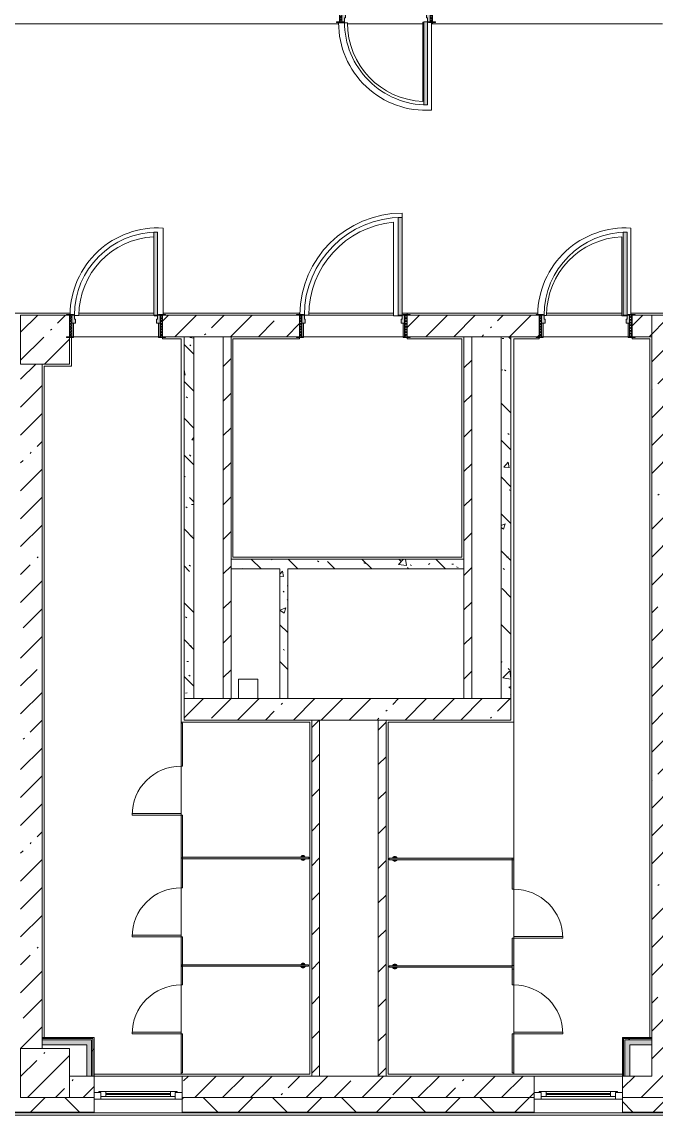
# Model space of a CAD drawing. Header units: millimetres. Extents: x 81671 to 282875, y -8553 to 29000.
# Drawn here: x 213182 to 219664, y -280 to 10900 of the extents above; entities that cross this region are included whole.
import ezdxf

# ---------------------------------------------------------------- set-up
doc = ezdxf.new("R2010")
doc.units = ezdxf.units.MM
for name, color, linetype, lineweight, true_color in [('A-DOOR-5', 7, 'Continuous', 5, 0xe2e2e2), ('A-DOOR-6', 7, 'Continuous', 5, 0xaaaaaa), ('A-DOOR-FRAM-3', 7, 'Continuous', 5, 0xe2e2e2), ('A-DOOR-FRAM-4', 7, 'Continuous', 5, 0xaaaaaa), ('A-FLOR-3', 7, 'Continuous', 5, 0xaaaaaa), ('A-GENM-9', 7, 'Continuous', 5, 0xe2ddcd), ('I-WALL-3', 7, 'Continuous', 5, 0xe7e7e7), ('I-WALL-4', 7, 'Continuous', 9, 0xe7e7e7), ('I-WALL-7', 7, 'Continuous', 5, 0x787878)]:
    doc.layers.add(name, color=color, linetype=linetype, lineweight=lineweight, true_color=true_color)
for name, color, linetype, lineweight in [('A-DOOR-7', 7, 'Continuous', 5), ('A-GENM-8', 7, 'Continuous', 5), ('A-GLAZ-3', 7, 'Continuous', 5), ('A-WALL', 7, 'Continuous', 9), ('A-WALL-4', 7, 'Continuous', 5), ('I-WALL-5', 7, 'Continuous', 5), ('S-COLS-2', 7, 'Continuous', 5)]:
    doc.layers.add(name, color=color, linetype=linetype, lineweight=lineweight)
pattern_1 = [(45, (147759.1, 0), (-285.1231, 285.1231), []), (45, (148044.2, 0), (-285.1231, 285.1231), [504.031, -100.806, 16.764, -84.042])]
pattern_2 = [(45, (147759.1, 0), (-176.7767, 176.7767), [])]
pattern_3 = [(135, (147759.1, 0), (-377.1708, -377.1708), [533.4, -88.9, 17.78, -88.9]), (135, (147759.1, 376.94), (-377.1708, -377.1708), []), (50, (147759.1, 0), (637.6445, -55.7866), [66.675, -733.425]), (355, (147759.1, 0), (-123.3494, 668.699), [53.34, -586.74]), (100.451, (147812.23, -4.65), (514.299, 612.908), [56.665, -623.315]), (46.184, (147759.1, 177.8), (948.7764, -147.15), [100.012, -1100.137]), (96.636, (147838.2, 165.5), (830.909, 865.997), [84.998, -934.973]), (351.184, (147759.1, 177.8), (830.918, 865.988), [80.01, -880.11]), (21, (147848, 133.35), (530.6506, -357.9283), [66.675, -733.425]), (326, (147848, 133.35), (216.308, 644.6585), [53.34, -586.74]), (71.451, (147892.2, 103.5), (746.9596, 286.7243), [56.665, -623.315]), (37.5, (147759.1, 0), (10.8105, 295.9426), [16.764, -562.864, 16.764, -578.866, -588.962]), (37.5, (147759.1, 0), (10.8105, 295.9426), [-1175.258, 16.764, -572.198]), (7.5, (147759.1, 0), (233.8692, 350.6318), [16.764, -322.834, 16.764, -549.529, -224.472]), (7.5, (147759.1, 0), (233.8692, 350.6318), [-905.891, 16.764, -207.708]), (327.5, (147560.85, 0), (474.5678, -20.0513), [16.764, -205.486, 16.764, -676.656, -920.115]), (327.5, (147560.85, 0), (474.5678, -20.0513), [-915.67, 16.764, -903.351]), (317.5, (147471.95, 0), (518.4522, 88.9934), [16.764, -272.161, 16.764, -443.738, -653.415]), (317.5, (147471.95, 0), (518.4522, 88.9934), [-749.427, 16.764, -636.651])]
pattern_4 = [(135, (1826.41, 174.685), (-14.14214, -14.14214), []), (225, (1826.41, 174.685), (14.14214, -14.14214), [])]
pattern_5 = [(45, (-296.384, 174.685), (-14.1421, 14.1421), []), (135, (-296.384, 174.685), (-14.1421, -14.1421), [])]
pattern_6 = [(45, (147759.1, 0), (-530.33, 530.33), []), (135, (147759.1, 0), (-530.33, -530.33), [])]

# ---------------------------------------------------------------- blocks, each defined once
blk = doc.blocks.new('BSC_Колонна _Прямоугольная - 500х500-V58-1_4_3_птичка')
at = {"layer": 'S-COLS-2'}
h = blk.add_hatch(dxfattribs=at)
h.set_pattern_fill('FP_112', color=256, style=0, pattern_type=2)
h.set_pattern_definition([(45, (-65660, -150), (-285.1231, 285.1231), []), (45, (-65374.88, -150), (-285.1231, 285.1231), [504.031, -100.806, 16.764, -84.042])])
h.paths.add_polyline_path([(250, -250), (250, 250), (-250, 250), (-250, -250)])
for p, q in [((250, 250), (-250, 250)), ((-250, 250), (-250, -250)), ((250, -250), (250, 250)), ((-250, -250), (250, -250))]:
    blk.add_line(p, q, dxfattribs=at)
blk = doc.blocks.new('BSC_Колонна _Прямоугольная - 500х500-V61-1_4_3_птичка')
at = {"layer": 'S-COLS-2'}
h = blk.add_hatch(dxfattribs=at)
h.set_pattern_fill('FP_115', color=256, style=0, pattern_type=2)
h.set_pattern_definition([(45, (-65660, -7650), (-285.1231, 285.1231), []), (45, (-65374.88, -7650), (-285.1231, 285.1231), [504.031, -100.806, 16.764, -84.042])])
h.paths.add_polyline_path([(-30, -250), (250, -250), (250, 22), (220, 22), (220, 30), (250, 30), (250, 250), (-250, 250), (-250, -250)])
for p, q in [((220, 250), (-250, 250)), ((-250, 250), (-250, -250)), ((250, -250), (250, 22)), ((-250, -250), (250, -250))]:
    blk.add_line(p, q, dxfattribs=at)
blk = doc.blocks.new('120_Окно_СКБ_1Ст - 120_Окно_СКБ_1Ст 900х2500_h_-20664874-1_4_3_птичка')
at = {"layer": 'A-GLAZ-3'}
for p, q in [((-450, -127), (-450, -57)), ((-450, -57), (-380, -57)), ((450, -57), (-450, -57)), ((-380, -57), (-380, -127)), ((380, -87), (-380, -87)), ((-380, -87), (-380, -127)), ((-330, -137), (-330, -87)), ((-330, -107), (330, -107)), ((330, -137), (330, -87)), ((380, -127), (380, -57)), ((380, -57), (450, -57)), ((380, -127), (380, -87)), ((450, -57), (450, -127)), ((-380, -127), (-450, -127)), ((-450, -127), (-400, -127)), ((-380, -127), (-400, -127)), ((-400, -127), (-400, -137)), ((-400, -137), (400, -137)), ((400, -137), (-400, -137)), ((330, -117), (-330, -117)), ((450, -127), (380, -127)), ((400, -127), (380, -127)), ((400, -127), (450, -127)), ((400, -137), (400, -127))]:
    blk.add_line(p, q, dxfattribs=at)
blk = doc.blocks.new('110_Дверь_СКБ_1Ст_Внутренняя1 - Д-17д _Д-9_ 950x2100h_ПУИ_ С_У персонала-24300662-1_4_3_птичка')
at = {"layer": 'A-DOOR-5'}
h = blk.add_hatch(color=256, dxfattribs=at)
h.paths.add_polyline_path([(462, 100), (437, 100), (437, 60), (427, 60), (427, 20), (462, 20)])
h.paths.add_polyline_path([(-423, 100), (-438, 100), (-438, 20), (-403, 20), (-403, 60), (-413, 60), (-413, 100)])
at = {"layer": 'A-DOOR-6'}
h = blk.add_hatch(dxfattribs=at)
h.set_pattern_fill('FP_6', color=256, style=0, pattern_type=2)
h.set_pattern_definition([(135, (1826.41, 164.685), (-14.14214, -14.14214), []), (225, (1826.41, 164.685), (14.14214, -14.14214), [])])
h.paths.add_polyline_path([(487, 100), (462, 100), (462, -100), (487, -100)])
at = {"layer": 'A-DOOR-FRAM-3'}
for points in [[(-413, 950), (-413, 100), (-373, 104), (-373, 950), (-401, 950)], [(-463, 108), (-493, 108), (-493, 100), (-423, 104), (-423, 108), (-454, 108)], [(-423, 20), (-438, 20), (-438, -100), (-423, -100)], [(447, 108), (447, 100), (517, 100), (517, 108), (462, 108)], [(447, 20), (447, -100), (462, -100), (462, 20)], [(-423, -100), (-493, -100), (-493, -108), (-423, -108)], [(517, -100), (447, -100), (447, -108), (517, -108)]]:
    blk.add_hatch(color=256, dxfattribs=at).paths.add_polyline_path(points)
at = {"layer": 'A-DOOR-FRAM-4'}
h = blk.add_hatch(dxfattribs=at)
h.set_pattern_fill('FP_7', color=256, style=0, pattern_type=2)
h.set_pattern_definition([(45, (-296.384, 164.685), (-14.1421, 14.1421), []), (135, (-296.384, 164.685), (-14.1421, -14.1421), [])])
h.paths.add_polyline_path([(-463, 100), (-463, -100), (-438, -100), (-438, 100)])
at = {"layer": 'A-DOOR-6'}
for p, q in [((-413, 950), (-413, 100)), ((-373, 950), (-413, 950)), ((-373, 100), (-373, 950)), ((-413, 100), (-373, 100))]:
    blk.add_line(p, q, dxfattribs=at)
blk.add_arc((-413, 100), 850, 360, 90, dxfattribs=at)
at = {"layer": 'A-DOOR-FRAM-4'}
for p, q in [((-423, 108), (-493, 108)), ((-493, 108), (-493, 100)), ((-493, 100), (-423, 100)), ((-438, 100), (-463, 100)), ((-463, 100), (-463, -100)), ((-413, 100), (-438, 100)), ((-438, 100), (-438, 20)), ((-438, -100), (-438, 100)), ((-423, 100), (-438, 100)), ((-438, 100), (-438, 99)), ((-438, 99), (-423, 99)), ((-438, 20), (-403, 20)), ((-423, 20), (-438, 20)), ((-438, 20), (-438, -100)), ((-423, 100), (-423, 108)), ((-423, 99), (-423, 100)), ((-423, -100), (-423, 20)), ((-413, 60), (-413, 100)), ((-403, 60), (-413, 60)), ((-403, 20), (-403, 60)), ((437, 60), (427, 60)), ((427, 60), (427, 20)), ((427, 20), (462, 20)), ((437, 100), (437, 60)), ((462, 100), (437, 100)), ((517, 108), (447, 108)), ((447, 108), (447, 100)), ((462, 100), (447, 100)), ((447, 100), (447, 99)), ((447, 100), (517, 100)), ((447, 99), (462, 99)), ((462, 20), (447, 20)), ((447, 20), (447, -100)), ((462, 20), (462, 100)), ((487, 100), (462, 100)), ((462, 100), (462, -100)), ((462, 99), (462, 100)), ((462, -100), (462, 20)), ((487, -100), (487, 100)), ((517, 100), (517, 108)), ((-423, -100), (-493, -100)), ((-493, -100), (-493, -108)), ((-493, -108), (-423, -108)), ((-463, -100), (-438, -100)), ((-438, -100), (-423, -100)), ((-423, -108), (-423, -100)), ((447, -100), (462, -100)), ((517, -100), (447, -100)), ((447, -100), (447, -108)), ((447, -108), (517, -108)), ((462, -100), (487, -100)), ((517, -108), (517, -100))]:
    blk.add_line(p, q, dxfattribs=at)
blk = doc.blocks.new('110_Дверь_СКБ_1Ст_Внутренняя1 - Д-7_л__950x2100h_Туалет-21784696-1_4_3_птичка')
at = {"layer": 'A-DOOR-5'}
h = blk.add_hatch(color=256, dxfattribs=at)
h.paths.add_polyline_path([(447, 30), (462, 30), (462, 110), (437, 110), (437, 70), (427, 70), (427, 30), (437, 30)])
h.paths.add_polyline_path([(-438, 30), (-403, 30), (-403, 70), (-413, 70), (-413, 110), (-438, 108), (-438, 84)])
at = {"layer": 'A-DOOR-6'}
h = blk.add_hatch(dxfattribs=at)
h.set_pattern_fill('FP_25', color=256, style=0, pattern_type=2)
h.set_pattern_definition(pattern_4)
h.paths.add_polyline_path([(487, -110), (487, 110), (462, 110), (462, -110)])
at = {"layer": 'A-DOOR-FRAM-3'}
for points in [[(437, 110), (432, 960), (397, 960), (397, 110)], [(-463, 110), (-423, 110), (-423, 118), (-493, 118), (-493, 110), (-477, 110)], [(514, 110), (517, 110), (517, 118), (447, 118), (447, 110), (487, 110)], [(-423, -110), (-423, 30), (-438, 30), (-438, -110)], [(462, -110), (462, 30), (447, 30), (447, -110)], [(-463, -118), (-423, -118), (-423, -110), (-493, -110), (-493, -118)], [(480, -118), (517, -118), (517, -110), (447, -110), (447, -118), (462, -118)]]:
    blk.add_hatch(color=256, dxfattribs=at).paths.add_polyline_path(points)
at = {"layer": 'A-DOOR-FRAM-4'}
h = blk.add_hatch(dxfattribs=at)
h.set_pattern_fill('FP_26', color=256, style=0, pattern_type=2)
h.set_pattern_definition(pattern_5)
h.paths.add_polyline_path([(-438, -110), (-438, 110), (-463, 108), (-463, -110)])
at = {"layer": 'A-DOOR-6'}
for p, q in [((437, 960), (397, 960)), ((397, 960), (397, 110)), ((437, 110), (437, 960)), ((397, 110), (437, 110))]:
    blk.add_line(p, q, dxfattribs=at)
blk.add_arc((437, 110), 850, 90, 180, dxfattribs=at)
at = {"layer": 'A-DOOR-FRAM-4'}
for p, q in [((-423, 118), (-493, 118)), ((-493, 118), (-493, 110)), ((-423, 110), (-423, 118)), ((517, 118), (447, 118)), ((447, 118), (447, 110)), ((517, 110), (517, 118)), ((-493, 110), (-423, 110)), ((-438, 110), (-463, 110)), ((-463, 110), (-463, -110)), ((-413, 110), (-438, 110)), ((-438, 110), (-438, 30)), ((-438, -110), (-438, 110)), ((-423, 110), (-438, 110)), ((-438, 110), (-438, 109)), ((-438, 109), (-423, 109)), ((-438, 30), (-403, 30)), ((-423, 30), (-438, 30)), ((-438, 30), (-438, -110)), ((-423, 109), (-423, 110)), ((-423, -110), (-423, 30)), ((-413, 70), (-413, 110)), ((-403, 70), (-413, 70)), ((-403, 30), (-403, 70)), ((437, 70), (427, 70)), ((427, 70), (427, 30)), ((427, 30), (462, 30)), ((437, 110), (437, 70)), ((462, 110), (437, 110)), ((462, 110), (447, 110)), ((447, 110), (447, 109)), ((447, 110), (517, 110)), ((447, 109), (462, 109)), ((462, 30), (447, 30)), ((447, 30), (447, -110)), ((462, 30), (462, 110)), ((487, 110), (462, 110)), ((462, 110), (462, -110)), ((462, 109), (462, 110)), ((462, -110), (462, 30)), ((487, -110), (487, 110)), ((-423, -110), (-493, -110)), ((-493, -110), (-493, -118)), ((-463, -110), (-438, -110)), ((-438, -110), (-423, -110)), ((-423, -118), (-423, -110)), ((447, -110), (462, -110)), ((517, -110), (447, -110)), ((447, -110), (447, -118)), ((462, -110), (487, -110)), ((517, -118), (517, -110)), ((-493, -118), (-423, -118)), ((447, -118), (517, -118))]:
    blk.add_line(p, q, dxfattribs=at)
blk = doc.blocks.new('110_Дверь_СКБ_1Ст_Внутренняя1 - Д-7_л__950x2100h_Туалет-V107-1_4_3_птичка')
at = {"layer": 'A-DOOR-5'}
h = blk.add_hatch(color=256, dxfattribs=at)
h.paths.add_polyline_path([(462, 30), (462, 110), (437, 110), (437, 70), (427, 70), (427, 30), (447, 30)])
h.paths.add_polyline_path([(-438, 30), (-403, 30), (-403, 70), (-413, 70), (-413, 110), (-438, 108), (-438, 84)])
at = {"layer": 'A-DOOR-6'}
h = blk.add_hatch(dxfattribs=at)
h.set_pattern_fill('FP_25', color=256, style=0, pattern_type=2)
h.set_pattern_definition(pattern_4)
h.paths.add_polyline_path([(462, -110), (487, -110), (487, 110), (462, 110), (462, 84)])
at = {"layer": 'A-DOOR-FRAM-3'}
for points in [[(403, 110), (437, 110), (437, 960), (397, 960), (397, 110)], [(-438, 110), (-423, 110), (-423, 118), (-493, 118), (-493, 110), (-442, 110)], [(462, 110), (517, 110), (517, 118), (447, 118), (447, 110)], [(-423, -110), (-423, 30), (-438, 30), (-438, -110)], [(462, -110), (462, 30), (447, 30), (447, -110)], [(-442, -118), (-423, -118), (-423, -110), (-493, -110), (-493, -118), (-463, -118)], [(447, -118), (517, -118), (517, -110), (447, -110)]]:
    blk.add_hatch(color=256, dxfattribs=at).paths.add_polyline_path(points)
at = {"layer": 'A-DOOR-FRAM-4'}
h = blk.add_hatch(dxfattribs=at)
h.set_pattern_fill('FP_26', color=256, style=0, pattern_type=2)
h.set_pattern_definition(pattern_5)
h.paths.add_polyline_path([(-463, -110), (-438, -110), (-442, 110), (-463, 110), (-463, 84)])
at = {"layer": 'A-DOOR-6'}
for p, q in [((437, 960), (397, 960)), ((397, 960), (397, 110)), ((437, 110), (437, 960)), ((397, 110), (437, 110))]:
    blk.add_line(p, q, dxfattribs=at)
blk.add_arc((437, 110), 850, 90, 180, dxfattribs=at)
at = {"layer": 'A-DOOR-FRAM-4'}
for p, q in [((-423, 118), (-493, 118)), ((-493, 118), (-493, 110)), ((-423, 110), (-423, 118)), ((517, 118), (447, 118)), ((447, 118), (447, 110)), ((517, 110), (517, 118)), ((-493, 110), (-423, 110)), ((-438, 110), (-463, 110)), ((-463, 110), (-463, -110)), ((-413, 110), (-438, 110)), ((-438, 110), (-438, 30)), ((-438, -110), (-438, 110)), ((-423, 110), (-438, 110)), ((-438, 110), (-438, 109)), ((-438, 109), (-423, 109)), ((-438, 30), (-403, 30)), ((-423, 30), (-438, 30)), ((-438, 30), (-438, -110)), ((-423, 109), (-423, 110)), ((-423, -110), (-423, 30)), ((-413, 70), (-413, 110)), ((-403, 70), (-413, 70)), ((-403, 30), (-403, 70)), ((437, 70), (427, 70)), ((427, 70), (427, 30)), ((427, 30), (462, 30)), ((437, 110), (437, 70)), ((462, 110), (437, 110)), ((462, 110), (447, 110)), ((447, 110), (447, 109)), ((447, 110), (517, 110)), ((447, 109), (462, 109)), ((462, 30), (447, 30)), ((447, 30), (447, -110)), ((462, 30), (462, 110)), ((487, 110), (462, 110)), ((462, 110), (462, -110)), ((462, 109), (462, 110)), ((462, -110), (462, 30)), ((487, -110), (487, 110)), ((-423, -110), (-493, -110)), ((-493, -110), (-493, -118)), ((-463, -110), (-438, -110)), ((-438, -110), (-423, -110)), ((-423, -118), (-423, -110)), ((447, -110), (462, -110)), ((517, -110), (447, -110)), ((447, -110), (447, -118)), ((462, -110), (487, -110)), ((517, -118), (517, -110)), ((-493, -118), (-423, -118)), ((447, -118), (517, -118))]:
    blk.add_line(p, q, dxfattribs=at)
blk = doc.blocks.new('110_Дверь_СКБ_1Ст_Внутренняя1 - Д-4 _л_ 1100x2100h_су мгн-32399982-1_4_3_птичка')
at = {"layer": 'A-DOOR-5'}
h = blk.add_hatch(color=256, dxfattribs=at)
h.paths.add_polyline_path([(522, 30), (537, 30), (533, 110), (512, 110), (512, 70), (502, 70), (502, 30), (522, 30)])
h.paths.add_polyline_path([(-513, 30), (-478, 30), (-478, 70), (-488, 70), (-488, 110), (-513, 109), (-513, 84)])
at = {"layer": 'A-DOOR-6'}
h = blk.add_hatch(dxfattribs=at)
h.set_pattern_fill('FP_155', color=256, style=0, pattern_type=2)
h.set_pattern_definition([(135, (1751.41, 174.685), (-14.14214, -14.14214), []), (225, (1751.41, 174.685), (14.14214, -14.14214), [])])
h.paths.add_polyline_path([(537, -110), (562, -110), (562, 110), (537, 110), (537, -30)])
at = {"layer": 'A-DOOR-FRAM-3'}
for points in [[(512, 110), (512, 1110), (472, 1110), (472, 110), (512, 110)], [(-513, 110), (-498, 110), (-498, 118), (-568, 118), (-568, 110), (-516, 110)], [(533, 110), (592, 110), (592, 118), (522, 118), (522, 110)], [(-498, -110), (-498, 30), (-513, 30), (-513, -110)], [(537, -110), (537, 30), (522, 30), (522, -110)], [(-513, -118), (-498, -118), (-498, -110), (-568, -110), (-568, -118), (-516, -118)], [(559, -118), (592, -118), (592, -110), (522, -110), (522, -118), (537, -118)]]:
    blk.add_hatch(color=256, dxfattribs=at).paths.add_polyline_path(points)
at = {"layer": 'A-DOOR-FRAM-4'}
h = blk.add_hatch(dxfattribs=at)
h.set_pattern_fill('FP_156', color=256, style=0, pattern_type=2)
h.set_pattern_definition([(45, (-371.384, 174.685), (-14.1421, 14.1421), []), (135, (-371.384, 174.685), (-14.1421, -14.1421), [])])
h.paths.add_polyline_path([(-516, -110), (-513, -110), (-516, 110), (-538, 110), (-538, -110), (-531, -110)])
at = {"layer": 'A-DOOR-6'}
for p, q in [((472, 1110), (472, 110)), ((512, 1110), (472, 1110)), ((512, 110), (512, 1110)), ((472, 110), (512, 110))]:
    blk.add_line(p, q, dxfattribs=at)
blk.add_arc((512, 110), 1000, 90, 180, dxfattribs=at)
at = {"layer": 'A-DOOR-FRAM-4'}
for p, q in [((-498, 118), (-568, 118)), ((-568, 118), (-568, 110)), ((-498, 110), (-498, 118)), ((592, 118), (522, 118)), ((522, 118), (522, 110)), ((592, 110), (592, 118)), ((-568, 110), (-498, 110)), ((-513, 110), (-538, 110)), ((-538, 110), (-538, -110)), ((-488, 110), (-513, 110)), ((-513, 110), (-513, 30)), ((-513, -110), (-513, 110)), ((-498, 110), (-513, 110)), ((-513, 110), (-513, 109)), ((-513, 109), (-498, 109)), ((-513, 30), (-478, 30)), ((-498, 30), (-513, 30)), ((-513, 30), (-513, -110)), ((-498, 109), (-498, 110)), ((-498, -110), (-498, 30)), ((-488, 70), (-488, 110)), ((-478, 70), (-488, 70)), ((-478, 30), (-478, 70)), ((512, 70), (502, 70)), ((502, 70), (502, 30)), ((502, 30), (537, 30)), ((512, 110), (512, 70)), ((537, 110), (512, 110)), ((537, 110), (522, 110)), ((522, 110), (522, 109)), ((522, 110), (592, 110)), ((522, 109), (537, 109)), ((537, 30), (522, 30)), ((522, 30), (522, -110)), ((537, 30), (537, 110)), ((562, 110), (537, 110)), ((537, 110), (537, -110)), ((537, 109), (537, 110)), ((537, -110), (537, 30)), ((562, -110), (562, 110)), ((-498, -110), (-568, -110)), ((-568, -110), (-568, -118)), ((-538, -110), (-513, -110)), ((-513, -110), (-498, -110)), ((-498, -118), (-498, -110)), ((522, -110), (537, -110)), ((592, -110), (522, -110)), ((522, -110), (522, -118)), ((537, -110), (562, -110)), ((592, -118), (592, -110)), ((-568, -118), (-498, -118)), ((522, -118), (592, -118))]:
    blk.add_line(p, q, dxfattribs=at)
blk = doc.blocks.new('131_Сантехническая перегородка_Дверь_ поз_4 - СД-1-30830986-1_4_3_птичка')
at = {"layer": 'A-GENM-9'}
for points in [[(-190, 7), (-190, -8), (250, -8), (250, 8), (-190, 8)], [(750, -8), (1190, -8), (1190, 8), (750, 8)]]:
    blk.add_hatch(color=256, dxfattribs=at).paths.add_polyline_path(points)
at = {"layer": 'A-DOOR-7'}
for p, q in [((266, 508), (250, 508)), ((250, 8), (250, 508)), ((266, 8), (266, 508)), ((266, 8), (250, 8))]:
    blk.add_line(p, q, dxfattribs=at)
blk.add_arc((250, 8), 500, 360, 90, dxfattribs=at)
at = {"layer": 'A-GENM-8'}
for p, q in [((250, 8), (-190, 8)), ((-190, 8), (-190, -8)), ((250, -8), (250, 8)), ((1190, 8), (750, 8)), ((750, 8), (750, -8)), ((1190, -8), (1190, 8)), ((-190, -8), (250, -8)), ((750, -8), (1190, -8))]:
    blk.add_line(p, q, dxfattribs=at)
blk = doc.blocks.new('131_Сантехническая перегородка_Дверь - СД-1-29846662-1_4_3_птичка')
at = {"layer": 'A-GENM-9'}
for points in [[(0, 8), (0, -8), (317, -8), (317, 8), (197, 8)], [(817, -8), (1119, -8), (1119, 8), (817, 8), (817, -8)]]:
    blk.add_hatch(color=256, dxfattribs=at).paths.add_polyline_path(points)
at = {"layer": 'A-DOOR-7'}
for p, q in [((333, -8), (317, -8)), ((317, -8), (317, -508)), ((333, -8), (333, -508)), ((333, -508), (317, -508))]:
    blk.add_line(p, q, dxfattribs=at)
blk.add_arc((317, -8), 500, 270, 0, dxfattribs=at)
at = {"layer": 'A-GENM-8'}
for p, q in [((317, 8), (0, 8)), ((0, 8), (0, -8)), ((317, -8), (317, 8)), ((1135, 8), (817, 8)), ((817, 8), (817, -8)), ((1135, -8), (1135, 8)), ((0, -8), (317, -8)), ((817, -8), (1135, -8))]:
    blk.add_line(p, q, dxfattribs=at)
blk = doc.blocks.new('131_Сантехническая перегородка - СП-4-30850764-1_4_3_птичка')
at = {"layer": 'A-GENM-9'}
blk.add_hatch(color=256, dxfattribs=at).paths.add_polyline_path([(429, -8), (1330, -8), (1330, 8), (55, 8), (55, -8), (318, -8)])
at = {"layer": 'A-GENM-8'}
for p, q in [((1330, 8), (55, 8)), ((55, 8), (55, -8)), ((1330, -8), (1330, 8)), ((55, -8), (1330, -8))]:
    blk.add_line(p, q, dxfattribs=at)
at = {"layer": 'A-GENM-8', "flags": 128}
for points in [[(127, 8), (126, 9), (126, 9), (126, 9), (125, 10), (125, 10), (124, 11), (124, 11), (123, 12), (123, 12), (123, 12), (122, 13), (122, 13), (121, 13), (120, 14), (120, 14), (119, 14), (119, 14), (118, 14), (118, 15), (117, 15), (116, 15), (116, 15), (115, 15), (115, 15), (114, 15), (113, 15), (113, 15), (112, 15), (112, 15), (111, 15), (110, 15), (110, 15), (109, 14), (109, 14), (108, 14), (108, 14), (107, 13), (107, 13), (106, 13), (106, 13), (105, 12), (105, 12), (104, 11), (104, 11), (103, 11), (103, 10), (102, 10), (102, 9), (102, 9), (101, 8), (101, 8)], [(101, -8), (101, -9), (102, -9), (102, -9), (103, -10), (103, -10), (103, -11), (104, -11), (104, -12), (105, -12), (105, -12), (106, -13), (106, -13), (107, -13), (107, -14), (108, -14), (108, -14), (109, -14), (110, -14), (110, -15), (111, -15), (111, -15), (112, -15), (113, -15), (113, -15), (114, -15), (114, -15), (115, -15), (116, -15), (116, -15), (117, -15), (117, -15), (118, -15), (118, -14), (119, -14), (120, -14), (120, -14), (121, -13), (121, -13), (122, -13), (122, -13), (123, -12), (123, -12), (124, -11), (124, -11), (125, -11), (125, -10), (125, -10), (126, -9), (126, -9), (126, -8), (127, -8)]]:
    blk.add_lwpolyline(points, dxfattribs=at)
at = {"layer": 'A-GENM-8'}
for radius, start, end in [(24.6, 19.9113, 160.0887), (17.6, 45, 135), (17.6, 45, 135), (15.1, 45, 135), (24.6, 199.9113, 340.0887), (17.6, 225, 315), (17.6, 225, 315), (15.1, 225, 315)]:
    blk.add_arc((114, 0), radius, start, end, dxfattribs=at)
blk = doc.blocks.new('131_Сантехническая перегородка - СП-4-30850728-1_4_3_птичка')
at = {"layer": 'A-GENM-9'}
blk.add_hatch(color=256, dxfattribs=at).paths.add_polyline_path([(1330, -8), (1330, 8), (71, 8), (71, -8)])
at = {"layer": 'A-GENM-8'}
for p, q in [((1330, 8), (71, 8)), ((71, 8), (71, -8)), ((1330, -8), (1330, 8)), ((71, -8), (1330, -8))]:
    blk.add_line(p, q, dxfattribs=at)
at = {"layer": 'A-GENM-8', "flags": 128}
for points in [[(143, 8), (142, 9), (142, 9), (142, 9), (141, 10), (141, 10), (141, 11), (140, 11), (140, 12), (139, 12), (139, 12), (138, 13), (138, 13), (137, 13), (137, 14), (136, 14), (135, 14), (135, 14), (134, 14), (134, 15), (133, 15), (133, 15), (132, 15), (131, 15), (131, 15), (130, 15), (130, 15), (129, 15), (128, 15), (128, 15), (127, 15), (127, 15), (126, 15), (125, 14), (125, 14), (124, 14), (124, 14), (123, 13), (123, 13), (122, 13), (122, 13), (121, 12), (121, 12), (120, 11), (120, 11), (119, 11), (119, 10), (119, 10), (118, 9), (118, 9), (117, 8), (117, 8)], [(117, -8), (118, -9), (118, -9), (118, -9), (119, -10), (119, -10), (120, -11), (120, -11), (120, -12), (121, -12), (121, -12), (122, -13), (122, -13), (123, -13), (123, -14), (124, -14), (125, -14), (125, -14), (126, -14), (126, -15), (127, -15), (127, -15), (128, -15), (129, -15), (129, -15), (130, -15), (130, -15), (131, -15), (132, -15), (132, -15), (133, -15), (133, -15), (134, -15), (135, -14), (135, -14), (136, -14), (136, -14), (137, -13), (137, -13), (138, -13), (138, -13), (139, -12), (139, -12), (140, -11), (140, -11), (141, -11), (141, -10), (142, -10), (142, -9), (142, -9), (143, -8), (143, -8)]]:
    blk.add_lwpolyline(points, dxfattribs=at)
at = {"layer": 'A-GENM-8'}
for radius, start, end in [(24.6, 19.9113, 160.0887), (17.6, 45, 135), (17.6, 45, 135), (15.1, 45, 135), (24.6, 199.9113, 340.0887), (17.6, 225, 315), (17.6, 225, 315), (15.1, 225, 315)]:
    blk.add_arc((130, 0), radius, start, end, dxfattribs=at)
blk = doc.blocks.new('131_Сантехническая перегородка_Дверь - СД-1-30819167-1_4_3_птичка')
at = {"layer": 'A-GENM-9'}
for points in [[(0, 7), (2, 7), (18, 7), (18, -8), (305, -8), (305, 8), (0, 8)], [(805, 8), (805, -8), (1109, -8), (1109, 8)]]:
    blk.add_hatch(color=256, dxfattribs=at).paths.add_polyline_path(points)
at = {"layer": 'A-DOOR-7'}
for p, q in [((321, 508), (305, 508)), ((305, 8), (305, 508)), ((321, 8), (321, 508)), ((321, 8), (305, 8))]:
    blk.add_line(p, q, dxfattribs=at)
blk.add_arc((305, 8), 500, 360, 90, dxfattribs=at)
at = {"layer": 'A-GENM-8'}
for p, q in [((305, 8), (0, 8)), ((0, 8), (0, -8)), ((305, -8), (305, 8)), ((1110, 8), (805, 8)), ((805, 8), (805, -8)), ((1110, -8), (1110, 8)), ((0, -8), (305, -8)), ((805, -8), (1110, -8))]:
    blk.add_line(p, q, dxfattribs=at)
blk = doc.blocks.new('131_Сантехническая перегородка - СП-4-30819166-1_4_3_птичка')
at = {"layer": 'A-GENM-9'}
blk.add_hatch(color=256, dxfattribs=at).paths.add_polyline_path([(40, 8), (41, -8), (1330, -8), (1330, 8), (41, 8)])
at = {"layer": 'A-GENM-8'}
for p, q in [((1330, 8), (40, 8)), ((40, 8), (40, -8)), ((1330, -8), (1330, 8)), ((40, -8), (1330, -8))]:
    blk.add_line(p, q, dxfattribs=at)
at = {"layer": 'A-GENM-8', "flags": 128}
for points in [[(111, 8), (111, 9), (111, 9), (110, 9), (110, 10), (110, 10), (109, 11), (109, 11), (108, 12), (108, 12), (107, 12), (107, 13), (106, 13), (106, 13), (105, 14), (105, 14), (104, 14), (103, 14), (103, 14), (102, 15), (102, 15), (101, 15), (101, 15), (100, 15), (99, 15), (99, 15), (98, 15), (98, 15), (97, 15), (96, 15), (96, 15), (95, 15), (95, 15), (94, 14), (93, 14), (93, 14), (92, 14), (92, 13), (91, 13), (91, 13), (90, 13), (90, 12), (89, 12), (89, 11), (88, 11), (88, 11), (87, 10), (87, 10), (87, 9), (86, 9), (86, 8), (86, 8)], [(86, -8), (86, -9), (86, -9), (87, -9), (87, -10), (88, -10), (88, -11), (89, -11), (89, -12), (89, -12), (90, -12), (90, -13), (91, -13), (91, -13), (92, -14), (93, -14), (93, -14), (94, -14), (94, -14), (95, -15), (95, -15), (96, -15), (97, -15), (97, -15), (98, -15), (98, -15), (99, -15), (100, -15), (100, -15), (101, -15), (101, -15), (102, -15), (103, -15), (103, -14), (104, -14), (104, -14), (105, -14), (105, -13), (106, -13), (106, -13), (107, -13), (107, -12), (108, -12), (108, -11), (109, -11), (109, -11), (110, -10), (110, -10), (110, -9), (111, -9), (111, -8), (111, -8)]]:
    blk.add_lwpolyline(points, dxfattribs=at)
at = {"layer": 'A-GENM-8'}
for radius, start, end in [(24.6, 19.9113, 160.0887), (17.6, 45, 135), (17.6, 45, 135), (15.1, 45, 135), (24.6, 199.9113, 340.0887), (17.6, 225, 315), (17.6, 225, 315), (15.1, 225, 315)]:
    blk.add_arc((99, 0), radius, start, end, dxfattribs=at)
blk = doc.blocks.new('131_Сантехническая перегородка - СП-4-29831414-1_4_3_птичка')
at = {"layer": 'A-GENM-9'}
blk.add_hatch(color=256, dxfattribs=at).paths.add_polyline_path([(98, 8), (26, 8), (26, -8), (1330, -8), (1330, 8)])
at = {"layer": 'A-GENM-8'}
for p, q in [((1330, 8), (26, 8)), ((26, 8), (26, -8)), ((1330, -8), (1330, 8)), ((26, -8), (1330, -8))]:
    blk.add_line(p, q, dxfattribs=at)
at = {"layer": 'A-GENM-8', "flags": 128}
for points in [[(97, 8), (97, 9), (96, 9), (96, 9), (96, 10), (95, 10), (95, 11), (94, 11), (94, 12), (93, 12), (93, 12), (92, 13), (92, 13), (91, 13), (91, 14), (90, 14), (90, 14), (89, 14), (89, 14), (88, 15), (87, 15), (87, 15), (86, 15), (86, 15), (85, 15), (84, 15), (84, 15), (83, 15), (83, 15), (82, 15), (81, 15), (81, 15), (80, 15), (80, 14), (79, 14), (78, 14), (78, 14), (77, 13), (77, 13), (76, 13), (76, 13), (75, 12), (75, 12), (74, 11), (74, 11), (74, 11), (73, 10), (73, 10), (72, 9), (72, 9), (72, 8), (71, 8)], [(71, -8), (72, -9), (72, -9), (72, -9), (73, -10), (73, -10), (74, -11), (74, -11), (75, -12), (75, -12), (76, -12), (76, -13), (77, -13), (77, -13), (78, -14), (78, -14), (79, -14), (79, -14), (80, -14), (80, -15), (81, -15), (82, -15), (82, -15), (83, -15), (83, -15), (84, -15), (85, -15), (85, -15), (86, -15), (86, -15), (87, -15), (88, -15), (88, -15), (89, -14), (89, -14), (90, -14), (90, -14), (91, -13), (92, -13), (92, -13), (93, -13), (93, -12), (94, -12), (94, -11), (94, -11), (95, -11), (95, -10), (96, -10), (96, -9), (96, -9), (97, -8), (97, -8)]]:
    blk.add_lwpolyline(points, dxfattribs=at)
at = {"layer": 'A-GENM-8'}
for radius, start, end in [(24.6, 19.9113, 160.0887), (17.6, 30.6896, 135), (17.6, 30.6896, 135), (15.1, 45, 135), (24.6, 199.9113, 340.0887), (17.6, 225, 329.3104), (17.6, 225, 329.3104), (15.1, 225, 315)]:
    blk.add_arc((84, 0), radius, start, end, dxfattribs=at)
blk = doc.blocks.new('131_Сантехническая перегородка_Дверь_сдвиг_ - СД-1-30823593-1_4_3_птичка')
at = {"layer": 'A-GENM-9'}
for points in [[(0, -8), (400, -8), (400, 8), (0, 8)], [(900, 8), (900, -8), (1089, -8), (1089, 8)]]:
    blk.add_hatch(color=256, dxfattribs=at).paths.add_polyline_path(points)
at = {"layer": 'A-DOOR-7'}
for p, q in [((416, 508), (400, 508)), ((400, 8), (400, 508)), ((416, 8), (416, 508)), ((416, 8), (400, 8))]:
    blk.add_line(p, q, dxfattribs=at)
blk.add_arc((400, 8), 500, 360, 90, dxfattribs=at)
at = {"layer": 'A-GENM-8'}
for p, q in [((400, 8), (0, 8)), ((0, 8), (0, -8)), ((400, -8), (400, 8)), ((1100, 8), (900, 8)), ((900, 8), (900, -8)), ((1100, -8), (1100, 8)), ((0, -8), (400, -8)), ((900, -8), (1100, -8))]:
    blk.add_line(p, q, dxfattribs=at)
blk = doc.blocks.new('131_Сантехническая перегородка_Дверь_сдвиг_ - СД-1-30819161-1_4_3_птичка')
at = {"layer": 'A-GENM-9'}
for points in [[(0, -8), (400, -8), (400, 8), (0, 8)], [(900, -8), (1062, -8), (1062, 8), (900, 8), (900, -8)]]:
    blk.add_hatch(color=256, dxfattribs=at).paths.add_polyline_path(points)
at = {"layer": 'A-DOOR-7'}
for p, q in [((416, -8), (400, -8)), ((400, -8), (400, -508)), ((416, -8), (416, -508)), ((416, -508), (400, -508))]:
    blk.add_line(p, q, dxfattribs=at)
blk.add_arc((400, -8), 500, 270, 0, dxfattribs=at)
at = {"layer": 'A-GENM-8'}
for p, q in [((400, 8), (0, 8)), ((0, 8), (0, -8)), ((400, -8), (400, 8)), ((1100, 8), (900, 8)), ((900, 8), (900, -8)), ((1100, -8), (1100, 8)), ((0, -8), (400, -8)), ((900, -8), (1100, -8))]:
    blk.add_line(p, q, dxfattribs=at)

msp = doc.modelspace()

# ---------------------------------------------------------------- hatches: boundary and pattern name
at = {"layer": 'A-WALL-4'}
h = msp.add_hatch(dxfattribs=at)
h.set_pattern_fill('FP_118', color=256, style=0, pattern_type=2)
h.set_pattern_definition([(45, (147759.1, 0), (-353.5534, 353.5534), []), (135, (147759.1, 0), (-353.5534, -353.5534), [])])
h.paths.add_polyline_path([(223452.9, -250), (223459.1, -250), (223459.1, -100), (221739.1, -100), (221739.1, -250), (223451.2, -250)])
h.paths.add_polyline_path([(214819.1, -250), (218419.1, -250), (218419.1, -100), (214819.1, -100), (214819.1, -113)])
h.paths.add_polyline_path([(219319.1, -250), (220039.1, -250), (220039.1, -100), (219319.1, -101.8), (219319.1, -118)])
h.paths.add_polyline_path([(213919.1, -250), (213919.1, -100), (212919.1, -100), (212919.1, -250)])
h.paths.add_polyline_path([(204169.1, -250), (204919.1, -250), (204919.1, -100), (204169.1, -100), (204169.1, -139.5)])
h.paths.add_polyline_path([(212019.1, -250), (212019.1, -100), (211469.1, -100), (211469.1, -250), (211845.1, -250)])
h.paths.add_polyline_path([(209369.1, -250), (209369.1, -100), (208669.1, -100), (208669.1, -250), (208698.7, -250)])
h.paths.add_polyline_path([(207019.1, -250), (207769.1, -250), (207769.1, -100), (207019.1, -100), (207019.1, -132.4)])
h.paths.add_polyline_path([(200308.3, -250), (201069.1, -250), (201069.1, -100), (199630.6, -100), (199630.6, -250)])
h.paths.add_polyline_path([(196819.1, -250), (197530.6, -250), (197530.6, -100), (196819.1, -100), (196819.1, -157.7)])
h.paths.add_polyline_path([(190496.6, -250), (192069.1, -250), (192069.1, -100), (190496.6, -100), (190496.6, -173.5)])
h.paths.add_polyline_path([(195919.1, -250), (195919.1, -100), (195169.1, -100), (195169.1, -250)])
h.paths.add_polyline_path([(184576.2, -250), (184849.1, -250), (184849.1, -100), (183729.1, -100), (183729.1, -250)])
h.paths.add_polyline_path([(186673.8, -250), (186799.1, -250), (186799.1, -100), (185749.1, -100), (185749.1, -250)])
h.paths.add_polyline_path([(187722.6, -250), (188396.6, -250), (188396.6, -100), (187699.1, -100), (187699.1, -250)])
h.paths.add_polyline_path([(181629.1, -250), (181629.1, -100), (180769.1, -100), (180769.1, -250)])
h.paths.add_polyline_path([(177969.1, -250), (177969.1, -100), (176968.8, -100), (176968.8, -250), (177234.6, -250)])
h.paths.add_polyline_path([(175069.1, -250), (176068.8, -250), (176068.8, -100), (175069.1, -100), (175069.1, -211.8)])
h.paths.add_polyline_path([(163369.1, -250), (163369.1, -100), (162619.1, -100), (162619.1, -250)])
h.paths.add_polyline_path([(174169.1, -250), (174169.1, -100), (173194.1, -100), (173194.1, -250), (174088.2, -250)])
h.paths.add_polyline_path([(164269.1, -250), (165019.1, -250), (165019.1, -100), (164269.1, -100), (164269.1, -238.7)])
h.paths.add_polyline_path([(170394.1, -250), (170394.1, -100), (169369.1, -100), (169369.1, -250), (169893, -250)])
h.paths.add_polyline_path([(168469.1, -250), (168469.1, -100), (167119.1, -100), (167119.1, -250), (167795.4, -250)])
h.paths.add_polyline_path([(157669.1, -250), (157669.1, -100), (156918.8, -100), (156918.8, -250), (157307.3, -250)])
h.paths.add_polyline_path([(159769.1, -250), (160519.1, -248), (160519.1, -100), (159769.1, -100), (159769.1, -249.9)])
h.paths.add_polyline_path([(155419.1, -250), (156018.8, -250), (156018.8, -100), (154589.1, -100), (154589.1, -250), (155209.7, -250)])
h.paths.add_polyline_path([(151489.1, -250), (151489.1, -100), (147499.1, -100), (147499.1, -250), (151269.1, -250)])
at = {"layer": 'I-WALL-3'}
for points in [[(213894.1, 440.5), (213894.1, 490.5), (213389.1, 490.5), (213389.1, 440.5), (213844.1, 440.5)], [(219394.1, 120), (219394.1, 440.5), (219344.1, 440.5), (219344.1, 120)]]:
    msp.add_hatch(color=256, dxfattribs=at).paths.add_polyline_path(points)
at = {"layer": 'I-WALL-4'}
for points in [[(219394.1, 440.5), (219619.1, 440.5), (219618.3, 490.5), (219344.1, 490.5), (219344.1, 440.5)], [(213844.1, 120), (213894.1, 120), (213894.1, 440.5), (213844.1, 440.5), (213844.1, 140)]]:
    msp.add_hatch(color=256, dxfattribs=at).paths.add_polyline_path(points)
at = {"layer": 'I-WALL-5'}
h = msp.add_hatch(dxfattribs=at)
h.set_pattern_fill('FP_98', color=256, style=0, pattern_type=2)
h.set_pattern_definition(pattern_1)
h.paths.add_polyline_path([(217699.1, 7680), (218469.1, 7680), (218469.1, 7900), (217119.1, 7900), (217119.1, 7680), (217679.1, 7680)])
h.paths.add_polyline_path([(219419.1, 7680), (219619.1, 7680), (219619.1, 7900), (219419.1, 7900), (219419.1, 7874.5)])
h.paths.add_polyline_path([(214808.1, 7680), (216019.1, 7680), (216019.1, 7900), (214619.1, 7900), (214619.1, 7680), (214649.1, 7680)])
h = msp.add_hatch(dxfattribs=at)
h.set_pattern_fill('FP_98', color=256, style=0, pattern_type=2)
h.set_pattern_definition(pattern_1)
h.paths.add_polyline_path([(219619.1, -100), (219839.1, -100), (219839.1, 7900), (219619.1, 7900), (219619.1, -63.2)])
h = msp.add_hatch(dxfattribs=at)
h.set_pattern_fill('FP_134', color=256, style=0, pattern_type=2)
h.set_pattern_definition(pattern_2)
h.paths.add_polyline_path([(215319.1, 3980), (215319.1, 7680), (215239.1, 7680), (215239.1, 3980)])
h = msp.add_hatch(dxfattribs=at)
h.set_pattern_fill('FP_134', color=256, style=0, pattern_type=2)
h.set_pattern_definition(pattern_2)
h.paths.add_polyline_path([(217779.1, 3980), (217779.1, 7680), (217699.1, 7680), (217699.1, 3980)])
h = msp.add_hatch(dxfattribs=at)
h.set_pattern_fill('FP_98', color=256, style=0, pattern_type=2)
h.set_pattern_definition(pattern_1)
h.paths.add_polyline_path([(213389.1, 400), (213389.1, 7400), (213169.1, 7400), (213169.1, 400)])
h = msp.add_hatch(dxfattribs=at)
h.set_pattern_fill('FP_98', color=256, style=0, pattern_type=2)
h.set_pattern_definition(pattern_1)
h.paths.add_polyline_path([(214839.1, 3760), (218179.1, 3760), (218179.1, 3980), (214839.1, 3980), (214839.1, 3852.4)])
h = msp.add_hatch(dxfattribs=at)
h.set_pattern_fill('FP_134', color=256, style=0, pattern_type=2)
h.set_pattern_definition(pattern_2)
h.paths.add_polyline_path([(216224.1, 120), (216224.1, 3760), (216144.1, 3760), (216144.1, 120)])
h = msp.add_hatch(dxfattribs=at)
h.set_pattern_fill('FP_134', color=256, style=0, pattern_type=2)
h.set_pattern_definition(pattern_2)
h.paths.add_polyline_path([(216904.1, 120), (216904.1, 3760), (216824.1, 3760), (216824.1, 120)])
h = msp.add_hatch(dxfattribs=at)
h.set_pattern_fill('FP_216', color=256, style=0, pattern_type=2)
h.set_pattern_definition(pattern_6)
h.paths.add_polyline_path([(213906.6, 120), (213904.6, 490.5), (213894.1, 490.5), (213894.1, 120)])
h = msp.add_hatch(dxfattribs=at)
h.set_pattern_fill('FP_216', color=256, style=0, pattern_type=2)
h.set_pattern_definition(pattern_6)
h.paths.add_polyline_path([(213919.1, 120), (213919.1, 503), (213906.6, 503), (213906.6, 120)])
h = msp.add_hatch(dxfattribs=at)
h.set_pattern_fill('FP_216', color=256, style=0, pattern_type=2)
h.set_pattern_definition(pattern_6)
h.paths.add_polyline_path([(219618.7, 503), (219619.1, 503), (219619.1, 515.5), (219319.1, 515.5), (219319.1, 503), (219599.1, 503)])
h = msp.add_hatch(dxfattribs=at)
h.set_pattern_fill('FP_216', color=256, style=0, pattern_type=2)
h.set_pattern_definition(pattern_6)
h.paths.add_polyline_path([(219331.6, 120), (219331.6, 503), (219319.1, 503), (219319.1, 120)])
h = msp.add_hatch(dxfattribs=at)
h.set_pattern_fill('FP_216', color=256, style=0, pattern_type=2)
h.set_pattern_definition(pattern_6)
h.paths.add_polyline_path([(219331.6, 490.5), (219619.1, 490.5), (219618.7, 503), (219331.6, 503)])
h = msp.add_hatch(dxfattribs=at)
h.set_pattern_fill('FP_98', color=256, style=0, pattern_type=2)
h.set_pattern_definition(pattern_1)
h.paths.add_polyline_path([(219619.1, -100), (219619.1, 120), (219319.1, 120), (219319.1, -100)])
h.paths.add_polyline_path([(213669.1, -100), (213919.1, -100), (213919.1, 120), (213669.1, 120), (213669.1, -48)])
h.paths.add_polyline_path([(214819.1, -100), (218419.1, -100), (218419.1, 120), (214819.1, 120)])
at = {"layer": 'I-WALL-7'}
h = msp.add_hatch(dxfattribs=at)
h.set_pattern_fill('FP_127', color=256, style=0, pattern_type=2)
h.set_pattern_definition(pattern_3)
h.paths.add_polyline_path([(214839.1, 3980), (214939.1, 3980), (214939.1, 7680), (214839.1, 7680), (214839.1, 4300.5)])
h = msp.add_hatch(dxfattribs=at)
h.set_pattern_fill('FP_127', color=256, style=0, pattern_type=2)
h.set_pattern_definition(pattern_3)
h.paths.add_polyline_path([(218179.1, 3980), (218179.1, 7680), (218079.1, 7680), (218079.1, 3980)])
h = msp.add_hatch(dxfattribs=at)
h.set_pattern_fill('FP_127', color=256, style=0, pattern_type=2)
h.set_pattern_definition(pattern_3)
h.paths.add_polyline_path([(215511.3, 5305), (217699.1, 5305), (217699.1, 5405), (215319.1, 5405), (215322.6, 5305), (215394.1, 5305)])
h = msp.add_hatch(dxfattribs=at)
h.set_pattern_fill('FP_127', color=256, style=0, pattern_type=2)
h.set_pattern_definition(pattern_3)
h.paths.add_polyline_path([(215899.1, 3980), (215899.1, 5305), (215819.1, 5305), (215819.1, 3980)])

# ---------------------------------------------------------------- linework, layer by layer
at = {"layer": 'A-FLOR-3'}
for p, q in [((216419.1, 10880), (209699.1, 10880)), ((216508.4, 10890.5), (216418.4, 10890.5)), ((217279.4, 10880), (216509.1, 10880)), ((217287.9, 10895.6), (217279.4, 10895.6)), ((217279.4, 10895.6), (217279.4, 10086.3)), ((217337.9, 10895.6), (217327.9, 10895.6)), ((217369.4, 9997.3), (217369.4, 10892)), ((217369.4, 10880), (219730.1, 10880)), ((217377.9, 10880), (217377.9, 10892)), ((216979.1, 8850.7), (216979.1, 7892.9)), ((217069.1, 8900), (217069.1, 8944)), ((214625.1, 7908), (214625.1, 8791.2)), ((219405.1, 7908), (219405.1, 8791.2)), ((219315.1, 8702.3), (219315.1, 7892.9)), ((186499.1, 7920), (213675.4, 7920)), ((213719.1, 7898), (213764.1, 7898)), ((214529.1, 7900), (213764.2, 7900)), ((213765.4, 7920), (214529.1, 7920)), ((214535.1, 7900), (214535.1, 7892.9)), ((214535.1, 7892.9), (214569.1, 7892.9)), ((216025.2, 7920), (214625.1, 7920)), ((216019.1, 7920), (216019.1, 7908)), ((216069.1, 7899), (216114.1, 7899)), ((216115.3, 7920), (216979.1, 7920)), ((216979.1, 7892.9), (217069.1, 7892.9)), ((218455.4, 7920), (217069.1, 7920)), ((217119.1, 7908), (217119.1, 7920)), ((218519.1, 7898), (218544.1, 7898)), ((218545.4, 7920), (219315.1, 7920)), ((219315.1, 7892.9), (219369.1, 7892.9)), ((219405.1, 7920), (220064, 7920)), ((213689.1, 7672), (213689.1, 7380)), ((214619.1, 7660), (214619.1, 7672)), ((214808.1, 7660), (214619.1, 7660)), ((214808.1, 7660), (214808.1, 3729)), ((216019.1, 7660), (215339.1, 7660)), ((215339.1, 7660), (215339.1, 5425)), ((216019.1, 7672), (216019.1, 7660)), ((217119.1, 7660), (217119.1, 7672)), ((217679.1, 7660), (217119.1, 7660)), ((217679.1, 5425), (217679.1, 7660)), ((218469.1, 7660), (218210.1, 7660)), ((218210.1, 2347.5), (218210.1, 7660)), ((218469.1, 7672), (218469.1, 7660)), ((219419.1, 7660), (219419.1, 7672)), ((219599.1, 7660), (219419.1, 7660)), ((219599.1, 515.6), (219599.1, 7660)), ((213689.1, 7380), (213409.1, 7380)), ((213409.1, 7380), (213409.1, 515.5)), ((215339.1, 5425), (217679.1, 5425)), ((215394.1, 3980), (215394.1, 4180)), ((215394.1, 4180), (215594.1, 4180)), ((215594.1, 4180), (215594.1, 3980)), ((216124.1, 3740), (214808.1, 3740)), ((216124.1, 140), (216124.1, 3740)), ((216924.1, 3740), (216924.1, 140)), ((218210.1, 3740), (216924.1, 3740)), ((214808.1, 2789), (214808.1, 3289)), ((214808.1, 1545.2), (214808.1, 2045.2)), ((218210.1, 2030.1), (218210.1, 1530.1)), ((214808.1, 551), (214808.1, 1051)), ((218210.1, 1051), (218210.1, 551)), ((219319.1, 515.6), (219599.1, 515.6)), ((213919.1, 140), (216124.1, 140)), ((214808.1, 140), (214808.1, 151)), ((216924.1, 140), (219319.1, 140)), ((218210.1, 151), (218210.1, 140))]:
    msp.add_line(p, q, dxfattribs=at)
for centre, radius, start, end in [((217313.4, 10890.5), 895, 180, 273.58586), ((217313.5, 10890.5), 805, 180, 267.57693), ((217069.1, 7899), 1045, 90, 179.50487), ((217069.1, 7900), 955, 95.40763, 180.06083), ((214569.1, 7898), 895, 86.41414, 179.35657), ((219349.1, 7898), 895, 86.41414, 179.35657), ((214569.1, 7898), 805, 92.85121, 180), ((219349.1, 7898), 805, 92.42307, 180)]:
    msp.add_arc(centre, radius, start, end, dxfattribs=at)
at = {"layer": 'A-WALL'}
for p, q in [((214939.1, 7680), (214839.1, 7680)), ((215319.1, 7680), (215239.1, 7680)), ((217779.1, 7680), (217699.1, 7680)), ((218179.1, 7680), (218079.1, 7680)), ((215319.1, 5405), (215319.1, 5305)), ((217699.1, 5305), (217699.1, 5405)), ((214839.1, 3980), (214939.1, 3980)), ((215239.1, 3980), (215319.1, 3980)), ((215819.1, 3980), (215899.1, 3980)), ((217699.1, 3980), (217779.1, 3980)), ((216224.1, 3760), (216144.1, 3760)), ((216904.1, 3760), (216824.1, 3760)), ((213906.6, 503), (213389.1, 503)), ((213894.1, 490.5), (213389.1, 490.5)), ((213894.1, 490.5), (213894.1, 120)), ((213906.6, 503), (213906.6, 120)), ((219331.6, 503), (219331.6, 120)), ((219331.6, 503), (219619.1, 503)), ((219344.1, 490.5), (219344.1, 120)), ((219344.1, 490.5), (219619.1, 490.5)), ((219619.1, 440.5), (219619.1, 515.5)), ((216144.1, 120), (216224.1, 120)), ((216824.1, 120), (216904.1, 120)), ((213919.1, -100), (213669.1, -100)), ((218419.1, -100), (214819.1, -100)), ((219619.1, -100), (219319.1, -100)), ((212919.1, -250), (213919.1, -250)), ((212919.1, -253), (213919.1, -253)), ((214819.1, -250), (218419.1, -250)), ((214819.1, -253), (218419.1, -253)), ((219319.1, -250), (220039.1, -250)), ((219319.1, -253), (220039.1, -253))]:
    msp.add_line(p, q, dxfattribs=at)
at = {"layer": 'A-WALL-4'}
for p, q in [((213919.1, -258), (213919.1, -100)), ((214819.1, -100), (214819.1, -258)), ((218419.1, -258), (218419.1, -100)), ((219319.1, -100), (219319.1, -258)), ((219839.1, -100), (219619.1, -100)), ((220039.1, -280), (147469.1, -280)), ((212019.1, -258), (220039.1, -258))]:
    msp.add_line(p, q, dxfattribs=at)
at = {"layer": 'I-WALL-5'}
for p, q in [((213764.2, 7900), (214529.1, 7900)), ((215989.1, 7900), (214649.1, 7900)), ((216113.3, 7900), (216979.1, 7900)), ((218439.1, 7900), (217149.1, 7900)), ((218544.2, 7900), (219315.1, 7900)), ((220009.1, 7900), (219449.1, 7900)), ((219619.1, 7900), (219619.1, 515.5)), ((214579.1, 7680), (213709.1, 7680)), ((214649.1, 7680), (214839.1, 7680)), ((214839.1, 7680), (214839.1, 3760)), ((214939.1, 7680), (215239.1, 7680)), ((214939.1, 3980), (214939.1, 7680)), ((215239.1, 7680), (215239.1, 3980)), ((215319.1, 7680), (215989.1, 7680)), ((215319.1, 5405), (215319.1, 7680)), ((217079.1, 7680), (216059.1, 7680)), ((217149.1, 7680), (217699.1, 7680)), ((217699.1, 7680), (217699.1, 5405)), ((217779.1, 7680), (218079.1, 7680)), ((217779.1, 3980), (217779.1, 7680)), ((218079.1, 7680), (218079.1, 3980)), ((218179.1, 7680), (218439.1, 7680)), ((218179.1, 3760), (218179.1, 7680)), ((219379.1, 7680), (218509.1, 7680)), ((219449.1, 7680), (219619.1, 7680)), ((213389.1, 400), (213389.1, 7400)), ((217699.1, 5405), (215319.1, 5405)), ((215319.1, 3980), (215319.1, 5305)), ((215319.1, 5305), (215819.1, 5305)), ((215819.1, 5305), (215819.1, 3980)), ((215899.1, 5305), (217699.1, 5305)), ((215899.1, 3980), (215899.1, 5305)), ((217699.1, 5305), (217699.1, 3980)), ((215239.1, 3980), (214939.1, 3980)), ((215819.1, 3980), (215319.1, 3980)), ((217699.1, 3980), (215899.1, 3980)), ((218179.1, 3980), (217779.1, 3980)), ((214839.1, 3760), (216144.1, 3760)), ((216144.1, 3760), (216144.1, 120)), ((216224.1, 3760), (216824.1, 3760)), ((216224.1, 120), (216224.1, 3760)), ((216824.1, 3760), (216824.1, 120)), ((216904.1, 3760), (218179.1, 3760)), ((216904.1, 120), (216904.1, 3760)), ((213919.1, 515.5), (213389.1, 515.5)), ((213919.1, -100), (213919.1, 515.5)), ((219319.1, 515.5), (219319.1, -100)), ((219619.1, 515.5), (219319.1, 515.5)), ((213389.1, 440.5), (213844.1, 440.5)), ((213844.1, 440.5), (213844.1, 120)), ((219394.1, 120), (219394.1, 440.5)), ((219394.1, 440.5), (219619.1, 440.5)), ((219619.1, 440.5), (219619.1, 120)), ((216144.1, 120), (213669.1, 120)), ((214819.1, 120), (214819.1, -100)), ((216824.1, 120), (216224.1, 120)), ((219619.1, 120), (216904.1, 120)), ((218419.1, -100), (218419.1, 120))]:
    msp.add_line(p, q, dxfattribs=at)

# ---------------------------------------------------------------- block references
at = {"layer": 'A-DOOR-6', "rotation": 180}
msp.add_blockref('110_Дверь_СКБ_1Ст_Внутренняя1 - Д-17д _Д-9_ 950x2100h_ПУИ_ С_У персонала-24300662-1_4_3_птичка', (216915.4, 11000), dxfattribs=at)
at = {"layer": 'A-DOOR-6'}
for name, p in [('110_Дверь_СКБ_1Ст_Внутренняя1 - Д-4 _л_ 1100x2100h_су мгн-32399982-1_4_3_птичка', (216556.6, 7790)), ('110_Дверь_СКБ_1Ст_Внутренняя1 - Д-7_л__950x2100h_Туалет-V107-1_4_3_птичка', (214131.6, 7790)), ('110_Дверь_СКБ_1Ст_Внутренняя1 - Д-7_л__950x2100h_Туалет-21784696-1_4_3_птичка', (218931.6, 7790))]:
    msp.add_blockref(name, p, dxfattribs=at)
at = {"layer": 'A-GENM-8'}
for name, p, rotation in [('131_Сантехническая перегородка_Дверь_ поз_4 - СД-1-30830986-1_4_3_птичка', (214816.1, 2539), 89.99999999997657), ('131_Сантехническая перегородка_Дверь - СД-1-30819167-1_4_3_птичка', (214816.1, 1240), 89.99999999997657), ('131_Сантехническая перегородка - СП-4-30819166-1_4_3_птичка', (216154.4, 2350), 180), ('131_Сантехническая перегородка_Дверь - СД-1-29846662-1_4_3_птичка', (218202.1, 1212.8), 90.00000000002345), ('131_Сантехническая перегородка_Дверь_сдвиг_ - СД-1-30823593-1_4_3_птичка', (214816.1, 151), 89.99999999997657), ('131_Сантехническая перегородка - СП-4-29831414-1_4_3_птичка', (216138.6, 1250), 180), ('131_Сантехническая перегородка_Дверь_сдвиг_ - СД-1-30819161-1_4_3_птичка', (218202.1, 151), 90.00000000002345)]:
    msp.add_blockref(name, p, dxfattribs=dict(at, rotation=rotation))
for name, p in [('131_Сантехническая перегородка - СП-4-30850764-1_4_3_птичка', (216879.9, 2340)), ('131_Сантехническая перегородка - СП-4-30850728-1_4_3_птичка', (216863.8, 1240))]:
    msp.add_blockref(name, p, dxfattribs=at)
at = {"layer": 'A-GLAZ-3', "rotation": 180}
for p in [(214369.1, -175), (218869.1, -175)]:
    msp.add_blockref('120_Окно_СКБ_1Ст - 120_Окно_СКБ_1Ст 900х2500_h_-20664874-1_4_3_птичка', p, dxfattribs=at)
at = {"layer": 'S-COLS-2'}
for name, p in [('BSC_Колонна _Прямоугольная - 500х500-V61-1_4_3_птичка', (213419.1, 7650)), ('BSC_Колонна _Прямоугольная - 500х500-V58-1_4_3_птичка', (213419.1, 150))]:
    msp.add_blockref(name, p, dxfattribs=at)

doc.saveas('drawing.dxf')
